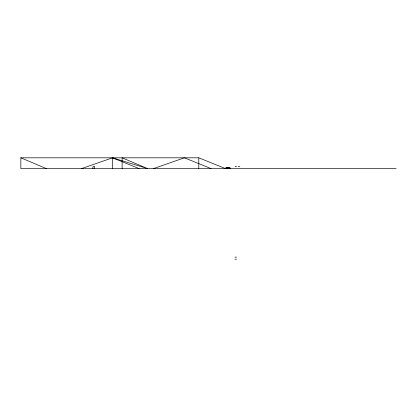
<?xml version="1.0" encoding="UTF-8"?>
<svg xmlns="http://www.w3.org/2000/svg" width="417" height="417" viewBox="0 0 417 417"><rect width="100%" height="100%" fill="white"/><g stroke="black" fill="none" stroke-linecap="round" stroke-linejoin="round"><path stroke-width="0.63" d="M81.596 168.593L112.47 157.814L147.654 168.593L122.118 157.814L122.118 168.593M153.519 168.593L184.387 157.814L211.08 168.593M396.15 168.593L20.85 168.593L20.85 157.814L198.789 157.814L225.482 168.593M235.073 166.539L236.653 166.539M238.237 166.539L239.874 166.539M234.891 257.133L236.554 257.133M234.891 259.186L236.554 259.186M139.163 168.593L112.47 157.814L112.47 168.593M20.85 157.814L46.386 168.593M230.22 168.593L230.22 167.806L225.816 167.806L225.816 168.593M229.413 167.806L229.413 168.593M229.058 167.806L229.058 168.593M228.318 167.806L228.318 168.593M228.172 167.806L228.172 168.593M228.005 167.806L228.005 168.593M227.578 167.806L227.578 168.593M227.218 167.806L227.218 168.593M226.822 167.806L226.822 168.593M226.567 167.806L226.567 168.593M226.113 167.806L226.113 168.593M198.789 157.814L198.789 168.593M94.602 168.593L94.602 166.539L92.939 166.539L92.939 168.593"/></g></svg>
